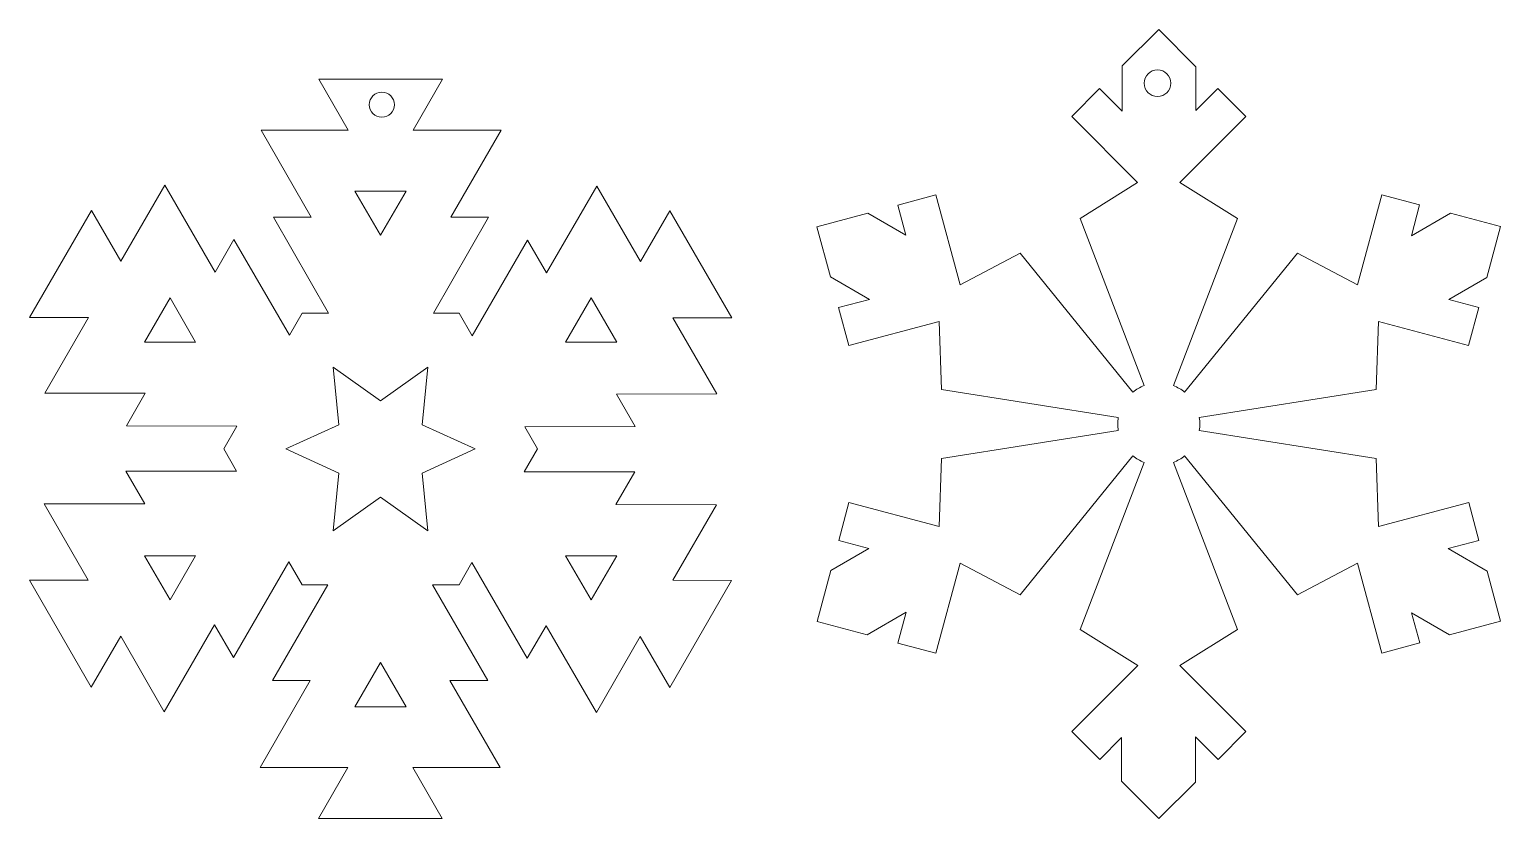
# Model space of a CAD drawing. Header units: millimetres. Extents: x -103 to 102, y -103 to 103.
# Drawn here: x 35.3 to 101.1, y 67.5 to 102.7 of the extents above; entities that cross this region are included whole.
import ezdxf

# ---------------------------------------------------------------- set-up
doc = ezdxf.new("R2010")
doc.units = ezdxf.units.MM
doc.header["$MEASUREMENT"] = 0
doc.layers.add('layer 1', color=7, linetype='Continuous')

msp = doc.modelspace()

# ---------------------------------------------------------------- linework, layer by layer
at = {"layer": 'layer 1', "color": 30, "lineweight": 9}
for points, knots in [([(89.7281, 98.8561), (89.7281, 98.8561), (88.4852, 100.0989), (88.4852, 100.0989), (88.4852, 100.0989), (88.4852, 100.0989), (87.5036, 99.1174), (87.5036, 99.1174), (87.5036, 99.1174), (87.5036, 99.1174), (87.5036, 101.0804), (87.5036, 101.0804), (87.5036, 101.0804), (87.5036, 101.0804), (85.837, 102.7471), (85.837, 102.7471), (85.837, 102.7471), (85.837, 102.7471), (84.2014, 101.1116), (84.2014, 101.1116), (84.2014, 101.1116), (84.2014, 101.1116), (84.2014, 99.0911), (84.2014, 99.0911), (84.2014, 99.0911), (84.2014, 99.0911), (83.1911, 100.1013), (83.1911, 100.1013), (83.1911, 100.1013), (83.1911, 100.1013), (81.9483, 98.8583), (81.9483, 98.8583), (81.9483, 98.8583), (81.9483, 98.8583), (84.8934, 95.901), (84.8934, 95.901), (84.8934, 95.901), (84.8934, 95.901), (82.3263, 94.2881), (82.3263, 94.2881), (82.3263, 94.2881), (82.3263, 94.2881), (85.1857, 86.8151), (85.1857, 86.8151), (85.1857, 86.8151), (85.0029, 86.7451), (84.8343, 86.6469), (84.6849, 86.5255), (84.6849, 86.5255), (84.6849, 86.5255), (79.6423, 92.7385), (79.6423, 92.7385), (79.6423, 92.7385), (79.6423, 92.7385), (76.9567, 91.3191), (76.9567, 91.3191), (76.9567, 91.3191), (76.9567, 91.3191), (75.8719, 95.3437), (75.8719, 95.3437), (75.8719, 95.3437), (75.8719, 95.3437), (74.1741, 94.8888), (74.1741, 94.8888), (74.1741, 94.8888), (74.1741, 94.8888), (74.5333, 93.5479), (74.5333, 93.5479), (74.5333, 93.5479), (74.5333, 93.5479), (72.8335, 94.5296), (72.8335, 94.5296), (72.8335, 94.5296), (72.8335, 94.5296), (70.5566, 93.9195), (70.5566, 93.9195), (70.5566, 93.9195), (70.5566, 93.9195), (71.1552, 91.685), (71.1552, 91.685), (71.1552, 91.685), (71.1552, 91.685), (72.9049, 90.6749), (72.9049, 90.6749), (72.9049, 90.6749), (72.9049, 90.6749), (71.525, 90.3051), (71.525, 90.3051), (71.525, 90.3051), (71.525, 90.3051), (71.9799, 88.6074), (71.9799, 88.6074), (71.9799, 88.6074), (71.9799, 88.6074), (76.0137, 89.6792), (76.0137, 89.6792), (76.0137, 89.6792), (76.0137, 89.6792), (76.1269, 86.6496), (76.1269, 86.6496), (76.1269, 86.6496), (76.1269, 86.6496), (84.0287, 85.3891), (84.0287, 85.3891), (84.0287, 85.3891), (84.0138, 85.295), (84.006, 85.1985), (84.006, 85.1), (84.006, 85.1), (84.006, 85.0017), (84.0137, 84.9049), (84.0285, 84.8107), (84.0285, 84.8107), (84.0285, 84.8107), (76.1269, 83.5505), (76.1269, 83.5505), (76.1269, 83.5505), (76.1269, 83.5505), (76.0134, 80.5148), (76.0134, 80.5148), (76.0134, 80.5148), (76.0134, 80.5148), (71.9856, 81.5877), (71.9856, 81.5877), (71.9856, 81.5877), (71.9856, 81.5877), (71.5308, 79.8898), (71.5308, 79.8898), (71.5308, 79.8898), (71.5308, 79.8898), (72.8714, 79.5306), (72.8714, 79.5306), (72.8714, 79.5306), (72.8714, 79.5306), (71.1715, 78.5491), (71.1715, 78.5491), (71.1715, 78.5491), (71.1715, 78.5491), (70.5613, 76.2723), (70.5613, 76.2723), (70.5613, 76.2723), (70.5613, 76.2723), (72.7957, 75.6736), (72.7957, 75.6736), (72.7957, 75.6736), (72.7957, 75.6736), (74.5454, 76.6838), (74.5454, 76.6838), (74.5454, 76.6838), (74.5454, 76.6838), (74.1756, 75.3037), (74.1756, 75.3037), (74.1756, 75.3037), (74.1756, 75.3037), (75.8735, 74.849), (75.8735, 74.849), (75.8735, 74.849), (75.8735, 74.849), (76.9621, 78.8782), (76.9621, 78.8782), (76.9621, 78.8782), (76.9621, 78.8782), (79.6425, 77.4616), (79.6425, 77.4616), (79.6425, 77.4616), (79.6425, 77.4616), (84.6849, 83.6747), (84.6849, 83.6747), (84.6849, 83.6747), (84.8342, 83.5535), (85.0029, 83.4551), (85.1857, 83.3851), (85.1857, 83.3851), (85.1857, 83.3851), (82.3263, 75.9119), (82.3263, 75.9119), (82.3263, 75.9119), (82.3263, 75.9119), (84.8986, 74.2957), (84.8986, 74.2957), (84.8986, 74.2957), (84.8986, 74.2957), (81.9555, 71.344), (81.9555, 71.344), (81.9555, 71.344), (81.9555, 71.344), (83.1985, 70.1011), (83.1985, 70.1011), (83.1985, 70.1011), (83.1985, 70.1011), (84.18, 71.0826), (84.18, 71.0826), (84.18, 71.0826), (84.18, 71.0826), (84.18, 69.1195), (84.18, 69.1195), (84.18, 69.1195), (84.18, 69.1195), (85.8467, 67.4529), (85.8467, 67.4529), (85.8467, 67.4529), (85.8467, 67.4529), (87.4823, 69.0886), (87.4823, 69.0886), (87.4823, 69.0886), (87.4823, 69.0886), (87.4823, 71.1089), (87.4823, 71.1089), (87.4823, 71.1089), (87.4823, 71.1089), (88.4924, 70.0989), (88.4924, 70.0989), (88.4924, 70.0989), (88.4924, 70.0989), (89.7355, 71.3418), (89.7355, 71.3418), (89.7355, 71.3418), (89.7355, 71.3418), (86.7903, 74.2989), (86.7903, 74.2989), (86.7903, 74.2989), (86.7903, 74.2989), (89.3574, 75.9119), (89.3574, 75.9119), (89.3574, 75.9119), (89.3574, 75.9119), (86.498, 83.385), (86.498, 83.385), (86.498, 83.385), (86.6808, 83.4551), (86.8494, 83.5534), (86.9987, 83.6747), (86.9987, 83.6747), (86.9987, 83.6747), (92.0412, 77.4616), (92.0412, 77.4616), (92.0412, 77.4616), (92.0412, 77.4616), (94.7271, 78.8811), (94.7271, 78.8811), (94.7271, 78.8811), (94.7271, 78.8811), (95.8118, 74.8563), (95.8118, 74.8563), (95.8118, 74.8563), (95.8118, 74.8563), (97.5097, 75.3114), (97.5097, 75.3114), (97.5097, 75.3114), (97.5097, 75.3114), (97.1503, 76.652), (97.1503, 76.652), (97.1503, 76.652), (97.1503, 76.652), (98.8504, 75.6706), (98.8504, 75.6706), (98.8504, 75.6706), (98.8504, 75.6706), (101.1272, 76.2807), (101.1272, 76.2807), (101.1272, 76.2807), (101.1272, 76.2807), (100.5286, 78.5151), (100.5286, 78.5151), (100.5286, 78.5151), (100.5286, 78.5151), (98.7787, 79.5253), (98.7787, 79.5253), (98.7787, 79.5253), (98.7787, 79.5253), (100.1587, 79.895), (100.1587, 79.895), (100.1587, 79.895), (100.1587, 79.895), (99.7038, 81.5929), (99.7038, 81.5929), (99.7038, 81.5929), (99.7038, 81.5929), (95.67, 80.5209), (95.67, 80.5209), (95.67, 80.5209), (95.67, 80.5209), (95.5568, 83.5506), (95.5568, 83.5506), (95.5568, 83.5506), (95.5568, 83.5506), (87.6551, 84.8109), (87.6551, 84.8109), (87.6551, 84.8109), (87.6699, 84.9052), (87.6777, 85.0017), (87.6777, 85.1), (87.6777, 85.1), (87.6777, 85.1985), (87.6699, 85.295), (87.6551, 85.3891), (87.6551, 85.3891), (87.6551, 85.3891), (95.5568, 86.6497), (95.5568, 86.6497), (95.5568, 86.6497), (95.5568, 86.6497), (95.6703, 89.6854), (95.6703, 89.6854), (95.6703, 89.6854), (95.6703, 89.6854), (99.6982, 88.6125), (99.6982, 88.6125), (99.6982, 88.6125), (99.6982, 88.6125), (100.1529, 90.3103), (100.1529, 90.3103), (100.1529, 90.3103), (100.1529, 90.3103), (98.8123, 90.6695), (98.8123, 90.6695), (98.8123, 90.6695), (98.8123, 90.6695), (100.5124, 91.6512), (100.5124, 91.6512), (100.5124, 91.6512), (100.5124, 91.6512), (101.1223, 93.9279), (101.1223, 93.9279), (101.1223, 93.9279), (101.1223, 93.9279), (98.8879, 94.5265), (98.8879, 94.5265), (98.8879, 94.5265), (98.8879, 94.5265), (97.1382, 93.5164), (97.1382, 93.5164), (97.1382, 93.5164), (97.1382, 93.5164), (97.5081, 94.8963), (97.5081, 94.8963), (97.5081, 94.8963), (97.5081, 94.8963), (95.81, 95.3512), (95.81, 95.3512), (95.81, 95.3512), (95.81, 95.3512), (94.7217, 91.3221), (94.7217, 91.3221), (94.7217, 91.3221), (94.7217, 91.3221), (92.0411, 92.7387), (92.0411, 92.7387), (92.0411, 92.7387), (92.0411, 92.7387), (86.9986, 86.5255), (86.9986, 86.5255), (86.9986, 86.5255), (86.8494, 86.6469), (86.6808, 86.7451), (86.498, 86.815), (86.498, 86.815), (86.498, 86.815), (89.3573, 94.2881), (89.3573, 94.2881), (89.3573, 94.2881), (89.3573, 94.2881), (86.785, 95.9043), (86.785, 95.9043), (86.785, 95.9043), (86.785, 95.9043), (89.7281, 98.8561), (89.7281, 98.8561)], [0, 0, 0, 0, 0.0107527, 0.0107527, 0.0107527, 0.0107527, 0.0215054, 0.0215054, 0.0215054, 0.0215054, 0.0322581, 0.0322581, 0.0322581, 0.0322581, 0.0430108, 0.0430108, 0.0430108, 0.0430108, 0.0537634, 0.0537634, 0.0537634, 0.0537634, 0.0645161, 0.0645161, 0.0645161, 0.0645161, 0.0752688, 0.0752688, 0.0752688, 0.0752688, 0.0860215, 0.0860215, 0.0860215, 0.0860215, 0.0967742, 0.0967742, 0.0967742, 0.0967742, 0.1075269, 0.1075269, 0.1075269, 0.1075269, 0.1182796, 0.1182796, 0.1182796, 0.1182796, 0.1290323, 0.1290323, 0.1290323, 0.1290323, 0.1397849, 0.1397849, 0.1397849, 0.1397849, 0.1505376, 0.1505376, 0.1505376, 0.1505376, 0.1612903, 0.1612903, 0.1612903, 0.1612903, 0.172043, 0.172043, 0.172043, 0.172043, 0.1827957, 0.1827957, 0.1827957, 0.1827957, 0.1935484, 0.1935484, 0.1935484, 0.1935484, 0.2043011, 0.2043011, 0.2043011, 0.2043011, 0.2150538, 0.2150538, 0.2150538, 0.2150538, 0.2258065, 0.2258065, 0.2258065, 0.2258065, 0.2365591, 0.2365591, 0.2365591, 0.2365591, 0.2473118, 0.2473118, 0.2473118, 0.2473118, 0.2580645, 0.2580645, 0.2580645, 0.2580645, 0.2688172, 0.2688172, 0.2688172, 0.2688172, 0.2795699, 0.2795699, 0.2795699, 0.2795699, 0.2903226, 0.2903226, 0.2903226, 0.2903226, 0.3010753, 0.3010753, 0.3010753, 0.3010753, 0.311828, 0.311828, 0.311828, 0.311828, 0.3225806, 0.3225806, 0.3225806, 0.3225806, 0.3333333, 0.3333333, 0.3333333, 0.3333333, 0.344086, 0.344086, 0.344086, 0.344086, 0.3548387, 0.3548387, 0.3548387, 0.3548387, 0.3655914, 0.3655914, 0.3655914, 0.3655914, 0.3763441, 0.3763441, 0.3763441, 0.3763441, 0.3870968, 0.3870968, 0.3870968, 0.3870968, 0.3978495, 0.3978495, 0.3978495, 0.3978495, 0.4086022, 0.4086022, 0.4086022, 0.4086022, 0.4193548, 0.4193548, 0.4193548, 0.4193548, 0.4301075, 0.4301075, 0.4301075, 0.4301075, 0.4408602, 0.4408602, 0.4408602, 0.4408602, 0.4516129, 0.4516129, 0.4516129, 0.4516129, 0.4623656, 0.4623656, 0.4623656, 0.4623656, 0.4731183, 0.4731183, 0.4731183, 0.4731183, 0.483871, 0.483871, 0.483871, 0.483871, 0.4946237, 0.4946237, 0.4946237, 0.4946237, 0.5053763, 0.5053763, 0.5053763, 0.5053763, 0.516129, 0.516129, 0.516129, 0.516129, 0.5268817, 0.5268817, 0.5268817, 0.5268817, 0.5376344, 0.5376344, 0.5376344, 0.5376344, 0.5483871, 0.5483871, 0.5483871, 0.5483871, 0.5591398, 0.5591398, 0.5591398, 0.5591398, 0.5698925, 0.5698925, 0.5698925, 0.5698925, 0.5806452, 0.5806452, 0.5806452, 0.5806452, 0.5913978, 0.5913978, 0.5913978, 0.5913978, 0.6021505, 0.6021505, 0.6021505, 0.6021505, 0.6129032, 0.6129032, 0.6129032, 0.6129032, 0.6236559, 0.6236559, 0.6236559, 0.6236559, 0.6344086, 0.6344086, 0.6344086, 0.6344086, 0.6451613, 0.6451613, 0.6451613, 0.6451613, 0.655914, 0.655914, 0.655914, 0.655914, 0.6666667, 0.6666667, 0.6666667, 0.6666667, 0.6774194, 0.6774194, 0.6774194, 0.6774194, 0.688172, 0.688172, 0.688172, 0.688172, 0.6989247, 0.6989247, 0.6989247, 0.6989247, 0.7096774, 0.7096774, 0.7096774, 0.7096774, 0.7204301, 0.7204301, 0.7204301, 0.7204301, 0.7311828, 0.7311828, 0.7311828, 0.7311828, 0.7419355, 0.7419355, 0.7419355, 0.7419355, 0.7526882, 0.7526882, 0.7526882, 0.7526882, 0.7634409, 0.7634409, 0.7634409, 0.7634409, 0.7741935, 0.7741935, 0.7741935, 0.7741935, 0.7849462, 0.7849462, 0.7849462, 0.7849462, 0.7956989, 0.7956989, 0.7956989, 0.7956989, 0.8064516, 0.8064516, 0.8064516, 0.8064516, 0.8172043, 0.8172043, 0.8172043, 0.8172043, 0.827957, 0.827957, 0.827957, 0.827957, 0.8387097, 0.8387097, 0.8387097, 0.8387097, 0.8494624, 0.8494624, 0.8494624, 0.8494624, 0.8602151, 0.8602151, 0.8602151, 0.8602151, 0.8709677, 0.8709677, 0.8709677, 0.8709677, 0.8817204, 0.8817204, 0.8817204, 0.8817204, 0.8924731, 0.8924731, 0.8924731, 0.8924731, 0.9032258, 0.9032258, 0.9032258, 0.9032258, 0.9139785, 0.9139785, 0.9139785, 0.9139785, 0.9247312, 0.9247312, 0.9247312, 0.9247312, 0.9354839, 0.9354839, 0.9354839, 0.9354839, 0.9462366, 0.9462366, 0.9462366, 0.9462366, 0.9569892, 0.9569892, 0.9569892, 0.9569892, 0.9677419, 0.9677419, 0.9677419, 0.9677419, 0.9784946, 0.9784946, 0.9784946, 0.9784946, 1, 1, 1, 1]), ([(85.7842, 100.9399), (86.1148, 100.9399), (86.3827, 100.6718), (86.3827, 100.3413), (86.3827, 100.3413), (86.3827, 100.0107), (86.1148, 99.7427), (85.7842, 99.7427), (85.7842, 99.7427), (85.4536, 99.7427), (85.1856, 100.0107), (85.1856, 100.3413), (85.1856, 100.3413), (85.1856, 100.6718), (85.4536, 100.9399), (85.7842, 100.9399)], [0, 0, 0, 0, 0.2, 0.2, 0.2, 0.2, 0.4, 0.4, 0.4, 0.4, 0.6, 0.6, 0.6, 0.6, 1, 1, 1, 1])]:
    msp.add_open_spline(points, degree=3, knots=knots, dxfattribs=at)
at = {"layer": 'layer 1', "color": 2, "lineweight": 9}
for points, knots in [([(64.108, 78.1102), (64.108, 78.1102), (64.108, 78.1102), (64.108, 78.1102), (64.108, 78.1102), (64.108, 78.1102), (66.7365, 78.106), (66.7365, 78.106), (66.7365, 78.106), (66.7365, 78.106), (63.9735, 73.3206), (63.9735, 73.3206), (63.9735, 73.3206), (63.9735, 73.3206), (62.6556, 75.5948), (62.6556, 75.5948), (62.6556, 75.5948), (62.6556, 75.5948), (60.6916, 72.1928), (60.6916, 72.1928), (60.6916, 72.1928), (60.6916, 72.1928), (58.4388, 76.0804), (58.4388, 76.0804), (58.4388, 76.0804), (58.4388, 76.0804), (57.5977, 74.6237), (57.5977, 74.6237), (57.5977, 74.6237), (57.5977, 74.6237), (55.1196, 78.9), (55.1196, 78.9), (55.1196, 78.9), (55.1196, 78.9), (54.5482, 77.9103), (54.5482, 77.9103), (54.5482, 77.9103), (54.5482, 77.9103), (53.3666, 77.9103), (53.3666, 77.9103), (53.3666, 77.9103), (53.3666, 77.9103), (55.831, 73.6261), (55.831, 73.6261), (55.831, 73.6261), (55.831, 73.6261), (54.1443, 73.6261), (54.1443, 73.6261), (54.1443, 73.6261), (54.1443, 73.6261), (56.3847, 69.7313), (56.3847, 69.7313), (56.3847, 69.7313), (56.3847, 69.7313), (52.4853, 69.7313), (52.4853, 69.7313), (52.4853, 69.7313), (52.4853, 69.7313), (53.7959, 67.4529), (53.7959, 67.4529), (53.7959, 67.4529), (53.7959, 67.4529), (48.2702, 67.4529), (48.2702, 67.4529), (48.2702, 67.4529), (48.2702, 67.4529), (49.5807, 69.7313), (49.5807, 69.7313), (49.5807, 69.7313), (49.5807, 69.7313), (45.6525, 69.7313), (45.6525, 69.7313), (45.6525, 69.7313), (45.6525, 69.7313), (47.8927, 73.6261), (47.8927, 73.6261), (47.8927, 73.6261), (47.8927, 73.6261), (46.2108, 73.6261), (46.2108, 73.6261), (46.2108, 73.6261), (46.2108, 73.6261), (48.6751, 77.9103), (48.6751, 77.9103), (48.6751, 77.9103), (48.6751, 77.9103), (47.5324, 77.9103), (47.5324, 77.9103), (47.5324, 77.9103), (47.5324, 77.9103), (46.9416, 78.9338), (46.9416, 78.9338), (46.9416, 78.9338), (46.9416, 78.9338), (44.4635, 74.6574), (44.4635, 74.6574), (44.4635, 74.6574), (44.4635, 74.6574), (43.6202, 76.1179), (43.6202, 76.1179), (43.6202, 76.1179), (43.6202, 76.1179), (41.3674, 72.2304), (41.3674, 72.2304), (41.3674, 72.2304), (41.3674, 72.2304), (39.4177, 75.6074), (39.4177, 75.6074), (39.4177, 75.6074), (39.4177, 75.6074), (38.0998, 73.3332), (38.0998, 73.3332), (38.0998, 73.3332), (38.0998, 73.3332), (35.3369, 78.1187), (35.3369, 78.1187), (35.3369, 78.1187), (35.3369, 78.1187), (37.9654, 78.1228), (37.9654, 78.1228), (37.9654, 78.1228), (37.9654, 78.1228), (36.0012, 81.5248), (36.0012, 81.5248), (36.0012, 81.5248), (36.0012, 81.5248), (40.4944, 81.532), (40.4944, 81.532), (40.4944, 81.532), (40.4944, 81.532), (39.6534, 82.9886), (39.6534, 82.9886), (39.6534, 82.9886), (39.6534, 82.9886), (44.5958, 82.9967), (44.5958, 82.9967), (44.5958, 82.9967), (44.5958, 82.9967), (44.0245, 83.9863), (44.0245, 83.9863), (44.0245, 83.9863), (44.0245, 83.9863), (44.6153, 85.0095), (44.6153, 85.0095), (44.6153, 85.0095), (44.6153, 85.0095), (39.6729, 85.0176), (39.6729, 85.0176), (39.6729, 85.0176), (39.6729, 85.0176), (40.5162, 86.4781), (40.5162, 86.4781), (40.5162, 86.4781), (40.5162, 86.4781), (36.023, 86.4852), (36.023, 86.4852), (36.023, 86.4852), (36.023, 86.4852), (37.9728, 89.8623), (37.9728, 89.8623), (37.9728, 89.8623), (37.9728, 89.8623), (35.3442, 89.8665), (35.3442, 89.8665), (35.3442, 89.8665), (35.3442, 89.8665), (38.1071, 94.652), (38.1071, 94.652), (38.1071, 94.652), (38.1071, 94.652), (39.425, 92.3777), (39.425, 92.3777), (39.425, 92.3777), (39.425, 92.3777), (41.3891, 95.7796), (41.3891, 95.7796), (41.3891, 95.7796), (41.3891, 95.7796), (43.642, 91.8922), (43.642, 91.8922), (43.642, 91.8922), (43.642, 91.8922), (44.4829, 93.3488), (44.4829, 93.3488), (44.4829, 93.3488), (44.4829, 93.3488), (46.961, 89.0725), (46.961, 89.0725), (46.961, 89.0725), (46.961, 89.0725), (47.5324, 90.0621), (47.5324, 90.0621), (47.5324, 90.0621), (47.5324, 90.0621), (48.714, 90.0621), (48.714, 90.0621), (48.714, 90.0621), (48.714, 90.0621), (46.2498, 94.3463), (46.2498, 94.3463), (46.2498, 94.3463), (46.2498, 94.3463), (47.9362, 94.3463), (47.9362, 94.3463), (47.9362, 94.3463), (47.9362, 94.3463), (45.6959, 98.2411), (45.6959, 98.2411), (45.6959, 98.2411), (45.6959, 98.2411), (49.5953, 98.2411), (49.5953, 98.2411), (49.5953, 98.2411), (49.5953, 98.2411), (48.2848, 100.5196), (48.2848, 100.5196), (48.2848, 100.5196), (48.2848, 100.5196), (53.8104, 100.5196), (53.8104, 100.5196), (53.8104, 100.5196), (53.8104, 100.5196), (52.4999, 98.2411), (52.4999, 98.2411), (52.4999, 98.2411), (52.4999, 98.2411), (56.428, 98.2411), (56.428, 98.2411), (56.428, 98.2411), (56.428, 98.2411), (54.1878, 94.3463), (54.1878, 94.3463), (54.1878, 94.3463), (54.1878, 94.3463), (55.8698, 94.3463), (55.8698, 94.3463), (55.8698, 94.3463), (55.8698, 94.3463), (53.4054, 90.0621), (53.4054, 90.0621), (53.4054, 90.0621), (53.4054, 90.0621), (54.5482, 90.0621), (54.5482, 90.0621), (54.5482, 90.0621), (54.5482, 90.0621), (55.139, 89.0389), (55.139, 89.0389), (55.139, 89.0389), (55.139, 89.0389), (57.6171, 93.3152), (57.6171, 93.3152), (57.6171, 93.3152), (57.6171, 93.3152), (58.4604, 91.8547), (58.4604, 91.8547), (58.4604, 91.8547), (58.4604, 91.8547), (60.7132, 95.7423), (60.7132, 95.7423), (60.7132, 95.7423), (60.7132, 95.7423), (62.6629, 92.3652), (62.6629, 92.3652), (62.6629, 92.3652), (62.6629, 92.3652), (63.9808, 94.6395), (63.9808, 94.6395), (63.9808, 94.6395), (63.9808, 94.6395), (66.7437, 89.854), (66.7437, 89.854), (66.7437, 89.854), (66.7437, 89.854), (64.1152, 89.8497), (64.1152, 89.8497), (64.1152, 89.8497), (64.1152, 89.8497), (66.0793, 86.4478), (66.0793, 86.4478), (66.0793, 86.4478), (66.0793, 86.4478), (61.5862, 86.4405), (61.5862, 86.4405), (61.5862, 86.4405), (61.5862, 86.4405), (62.4273, 84.9839), (62.4273, 84.9839), (62.4273, 84.9839), (62.4273, 84.9839), (57.4848, 84.9759), (57.4848, 84.9759), (57.4848, 84.9759), (57.4848, 84.9759), (58.0561, 83.9864), (58.0561, 83.9864), (58.0561, 83.9864), (58.0561, 83.9864), (57.4653, 82.963), (57.4653, 82.963), (57.4653, 82.963), (57.4653, 82.963), (62.4077, 82.9551), (62.4077, 82.9551), (62.4077, 82.9551), (62.4077, 82.9551), (61.5645, 81.4944), (61.5645, 81.4944), (61.5645, 81.4944), (61.5645, 81.4944), (66.0576, 81.4872), (66.0576, 81.4872), (66.0576, 81.4872), (66.0576, 81.4872), (64.108, 78.1102), (64.108, 78.1102)], [0, 0, 0, 0, 0.0125, 0.0125, 0.0125, 0.0125, 0.025, 0.025, 0.025, 0.025, 0.0375, 0.0375, 0.0375, 0.0375, 0.05, 0.05, 0.05, 0.05, 0.0625, 0.0625, 0.0625, 0.0625, 0.075, 0.075, 0.075, 0.075, 0.0875, 0.0875, 0.0875, 0.0875, 0.1, 0.1, 0.1, 0.1, 0.1125, 0.1125, 0.1125, 0.1125, 0.125, 0.125, 0.125, 0.125, 0.1375, 0.1375, 0.1375, 0.1375, 0.15, 0.15, 0.15, 0.15, 0.1625, 0.1625, 0.1625, 0.1625, 0.175, 0.175, 0.175, 0.175, 0.1875, 0.1875, 0.1875, 0.1875, 0.2, 0.2, 0.2, 0.2, 0.2125, 0.2125, 0.2125, 0.2125, 0.225, 0.225, 0.225, 0.225, 0.2375, 0.2375, 0.2375, 0.2375, 0.25, 0.25, 0.25, 0.25, 0.2625, 0.2625, 0.2625, 0.2625, 0.275, 0.275, 0.275, 0.275, 0.2875, 0.2875, 0.2875, 0.2875, 0.3, 0.3, 0.3, 0.3, 0.3125, 0.3125, 0.3125, 0.3125, 0.325, 0.325, 0.325, 0.325, 0.3375, 0.3375, 0.3375, 0.3375, 0.35, 0.35, 0.35, 0.35, 0.3625, 0.3625, 0.3625, 0.3625, 0.375, 0.375, 0.375, 0.375, 0.3875, 0.3875, 0.3875, 0.3875, 0.4, 0.4, 0.4, 0.4, 0.4125, 0.4125, 0.4125, 0.4125, 0.425, 0.425, 0.425, 0.425, 0.4375, 0.4375, 0.4375, 0.4375, 0.45, 0.45, 0.45, 0.45, 0.4625, 0.4625, 0.4625, 0.4625, 0.475, 0.475, 0.475, 0.475, 0.4875, 0.4875, 0.4875, 0.4875, 0.5, 0.5, 0.5, 0.5, 0.5125, 0.5125, 0.5125, 0.5125, 0.525, 0.525, 0.525, 0.525, 0.5375, 0.5375, 0.5375, 0.5375, 0.55, 0.55, 0.55, 0.55, 0.5625, 0.5625, 0.5625, 0.5625, 0.575, 0.575, 0.575, 0.575, 0.5875, 0.5875, 0.5875, 0.5875, 0.6, 0.6, 0.6, 0.6, 0.6125, 0.6125, 0.6125, 0.6125, 0.625, 0.625, 0.625, 0.625, 0.6375, 0.6375, 0.6375, 0.6375, 0.65, 0.65, 0.65, 0.65, 0.6625, 0.6625, 0.6625, 0.6625, 0.675, 0.675, 0.675, 0.675, 0.6875, 0.6875, 0.6875, 0.6875, 0.7, 0.7, 0.7, 0.7, 0.7125, 0.7125, 0.7125, 0.7125, 0.725, 0.725, 0.725, 0.725, 0.7375, 0.7375, 0.7375, 0.7375, 0.75, 0.75, 0.75, 0.75, 0.7625, 0.7625, 0.7625, 0.7625, 0.775, 0.775, 0.775, 0.775, 0.7875, 0.7875, 0.7875, 0.7875, 0.8, 0.8, 0.8, 0.8, 0.8125, 0.8125, 0.8125, 0.8125, 0.825, 0.825, 0.825, 0.825, 0.8375, 0.8375, 0.8375, 0.8375, 0.85, 0.85, 0.85, 0.85, 0.8625, 0.8625, 0.8625, 0.8625, 0.875, 0.875, 0.875, 0.875, 0.8875, 0.8875, 0.8875, 0.8875, 0.9, 0.9, 0.9, 0.9, 0.9125, 0.9125, 0.9125, 0.9125, 0.925, 0.925, 0.925, 0.925, 0.9375, 0.9375, 0.9375, 0.9375, 0.95, 0.95, 0.95, 0.95, 0.9625, 0.9625, 0.9625, 0.9625, 0.975, 0.975, 0.975, 0.975, 1, 1, 1, 1]), ([(51.0975, 99.942), (51.4073, 99.942), (51.6583, 99.6909), (51.6583, 99.3812), (51.6583, 99.3812), (51.6583, 99.0715), (51.4073, 98.8205), (51.0975, 98.8205), (51.0975, 98.8205), (50.7879, 98.8205), (50.5368, 99.0715), (50.5368, 99.3812), (50.5368, 99.3812), (50.5368, 99.6909), (50.7879, 99.942), (51.0975, 99.942)], [0, 0, 0, 0, 0.2, 0.2, 0.2, 0.2, 0.4, 0.4, 0.4, 0.4, 0.6, 0.6, 0.6, 0.6, 1, 1, 1, 1]), ([(49.8963, 95.5196), (49.8963, 95.5196), (49.8963, 95.5196), (49.8963, 95.5196), (49.8963, 95.5196), (49.8963, 95.5196), (51.0403, 93.5431), (51.0403, 93.5431), (51.0403, 93.5431), (51.0403, 93.5431), (52.1843, 95.5196), (52.1843, 95.5196), (52.1843, 95.5196), (52.1843, 95.5196), (49.8963, 95.5196), (49.8963, 95.5196)], [0, 0, 0, 0, 0.2, 0.2, 0.2, 0.2, 0.4, 0.4, 0.4, 0.4, 0.6, 0.6, 0.6, 0.6, 1, 1, 1, 1]), ([(42.7639, 88.7646), (42.7639, 88.7646), (42.7639, 88.7646), (42.7639, 88.7646), (42.7639, 88.7646), (42.7639, 88.7646), (41.6241, 90.7437), (41.6241, 90.7437), (41.6241, 90.7437), (41.6241, 90.7437), (40.48, 88.7621), (40.48, 88.7621), (40.48, 88.7621), (40.48, 88.7621), (42.7639, 88.7646), (42.7639, 88.7646)], [0, 0, 0, 0, 0.2, 0.2, 0.2, 0.2, 0.4, 0.4, 0.4, 0.4, 0.6, 0.6, 0.6, 0.6, 1, 1, 1, 1]), ([(59.3168, 88.7648), (59.3168, 88.7648), (59.3168, 88.7648), (59.3168, 88.7648), (59.3168, 88.7648), (59.3168, 88.7648), (61.6005, 88.7623), (61.6005, 88.7623), (61.6005, 88.7623), (61.6005, 88.7623), (60.4565, 90.7439), (60.4565, 90.7439), (60.4565, 90.7439), (60.4565, 90.7439), (59.3168, 88.7648), (59.3168, 88.7648)], [0, 0, 0, 0, 0.2, 0.2, 0.2, 0.2, 0.4, 0.4, 0.4, 0.4, 0.6, 0.6, 0.6, 0.6, 1, 1, 1, 1]), ([(49.1755, 82.906), (49.1755, 82.906), (48.9252, 80.3192), (48.9252, 80.3192), (48.9252, 80.3192), (48.9252, 80.3192), (51.0403, 81.8295), (51.0403, 81.8295), (51.0403, 81.8295), (51.0403, 81.8295), (53.1557, 80.3194), (53.1557, 80.3194), (53.1557, 80.3194), (53.1557, 80.3194), (52.9051, 82.9062), (52.9051, 82.9062), (52.9051, 82.9062), (52.9051, 82.9062), (55.2706, 83.9829), (55.2706, 83.9829), (55.2706, 83.9829), (55.2706, 83.9829), (52.905, 85.0596), (52.905, 85.0596), (52.905, 85.0596), (52.905, 85.0596), (53.1554, 87.6465), (53.1554, 87.6465), (53.1554, 87.6465), (53.1554, 87.6465), (51.0403, 86.1362), (51.0403, 86.1362), (51.0403, 86.1362), (51.0403, 86.1362), (48.9249, 87.6463), (48.9249, 87.6463), (48.9249, 87.6463), (48.9249, 87.6463), (49.1754, 85.0595), (49.1754, 85.0595), (49.1754, 85.0595), (49.1754, 85.0595), (46.8099, 83.9829), (46.8099, 83.9829), (46.8099, 83.9829), (46.8099, 83.9829), (49.1755, 82.906), (49.1755, 82.906)], [0, 0, 0, 0, 0.0769231, 0.0769231, 0.0769231, 0.0769231, 0.1538462, 0.1538462, 0.1538462, 0.1538462, 0.2307692, 0.2307692, 0.2307692, 0.2307692, 0.3076923, 0.3076923, 0.3076923, 0.3076923, 0.3846154, 0.3846154, 0.3846154, 0.3846154, 0.4615385, 0.4615385, 0.4615385, 0.4615385, 0.5384615, 0.5384615, 0.5384615, 0.5384615, 0.6153846, 0.6153846, 0.6153846, 0.6153846, 0.6923077, 0.6923077, 0.6923077, 0.6923077, 0.7692308, 0.7692308, 0.7692308, 0.7692308, 0.8461538, 0.8461538, 0.8461538, 0.8461538, 1, 1, 1, 1]), ([(42.7639, 79.2078), (42.7639, 79.2078), (42.7639, 79.2078), (42.7639, 79.2078), (42.7639, 79.2078), (42.7639, 79.2078), (40.48, 79.2104), (40.48, 79.2104), (40.48, 79.2104), (40.48, 79.2104), (41.6242, 77.2287), (41.6242, 77.2287), (41.6242, 77.2287), (41.6242, 77.2287), (42.7639, 79.2078), (42.7639, 79.2078)], [0, 0, 0, 0, 0.2, 0.2, 0.2, 0.2, 0.4, 0.4, 0.4, 0.4, 0.6, 0.6, 0.6, 0.6, 1, 1, 1, 1]), ([(61.6005, 79.2104), (61.6005, 79.2104), (61.6005, 79.2104), (61.6005, 79.2104), (61.6005, 79.2104), (61.6005, 79.2104), (59.3168, 79.2079), (59.3168, 79.2079), (59.3168, 79.2079), (59.3168, 79.2079), (60.4565, 77.2287), (60.4565, 77.2287), (60.4565, 77.2287), (60.4565, 77.2287), (61.6005, 79.2104), (61.6005, 79.2104)], [0, 0, 0, 0, 0.2, 0.2, 0.2, 0.2, 0.4, 0.4, 0.4, 0.4, 0.6, 0.6, 0.6, 0.6, 1, 1, 1, 1]), ([(52.1844, 72.4528), (52.1844, 72.4528), (52.1844, 72.4528), (52.1844, 72.4528), (52.1844, 72.4528), (52.1844, 72.4528), (51.0403, 74.4294), (51.0403, 74.4294), (51.0403, 74.4294), (51.0403, 74.4294), (49.8963, 72.4528), (49.8963, 72.4528), (49.8963, 72.4528), (49.8963, 72.4528), (52.1844, 72.4528), (52.1844, 72.4528)], [0, 0, 0, 0, 0.2, 0.2, 0.2, 0.2, 0.4, 0.4, 0.4, 0.4, 0.6, 0.6, 0.6, 0.6, 1, 1, 1, 1])]:
    msp.add_open_spline(points, degree=3, knots=knots, dxfattribs=at)

doc.saveas('drawing.dxf')
